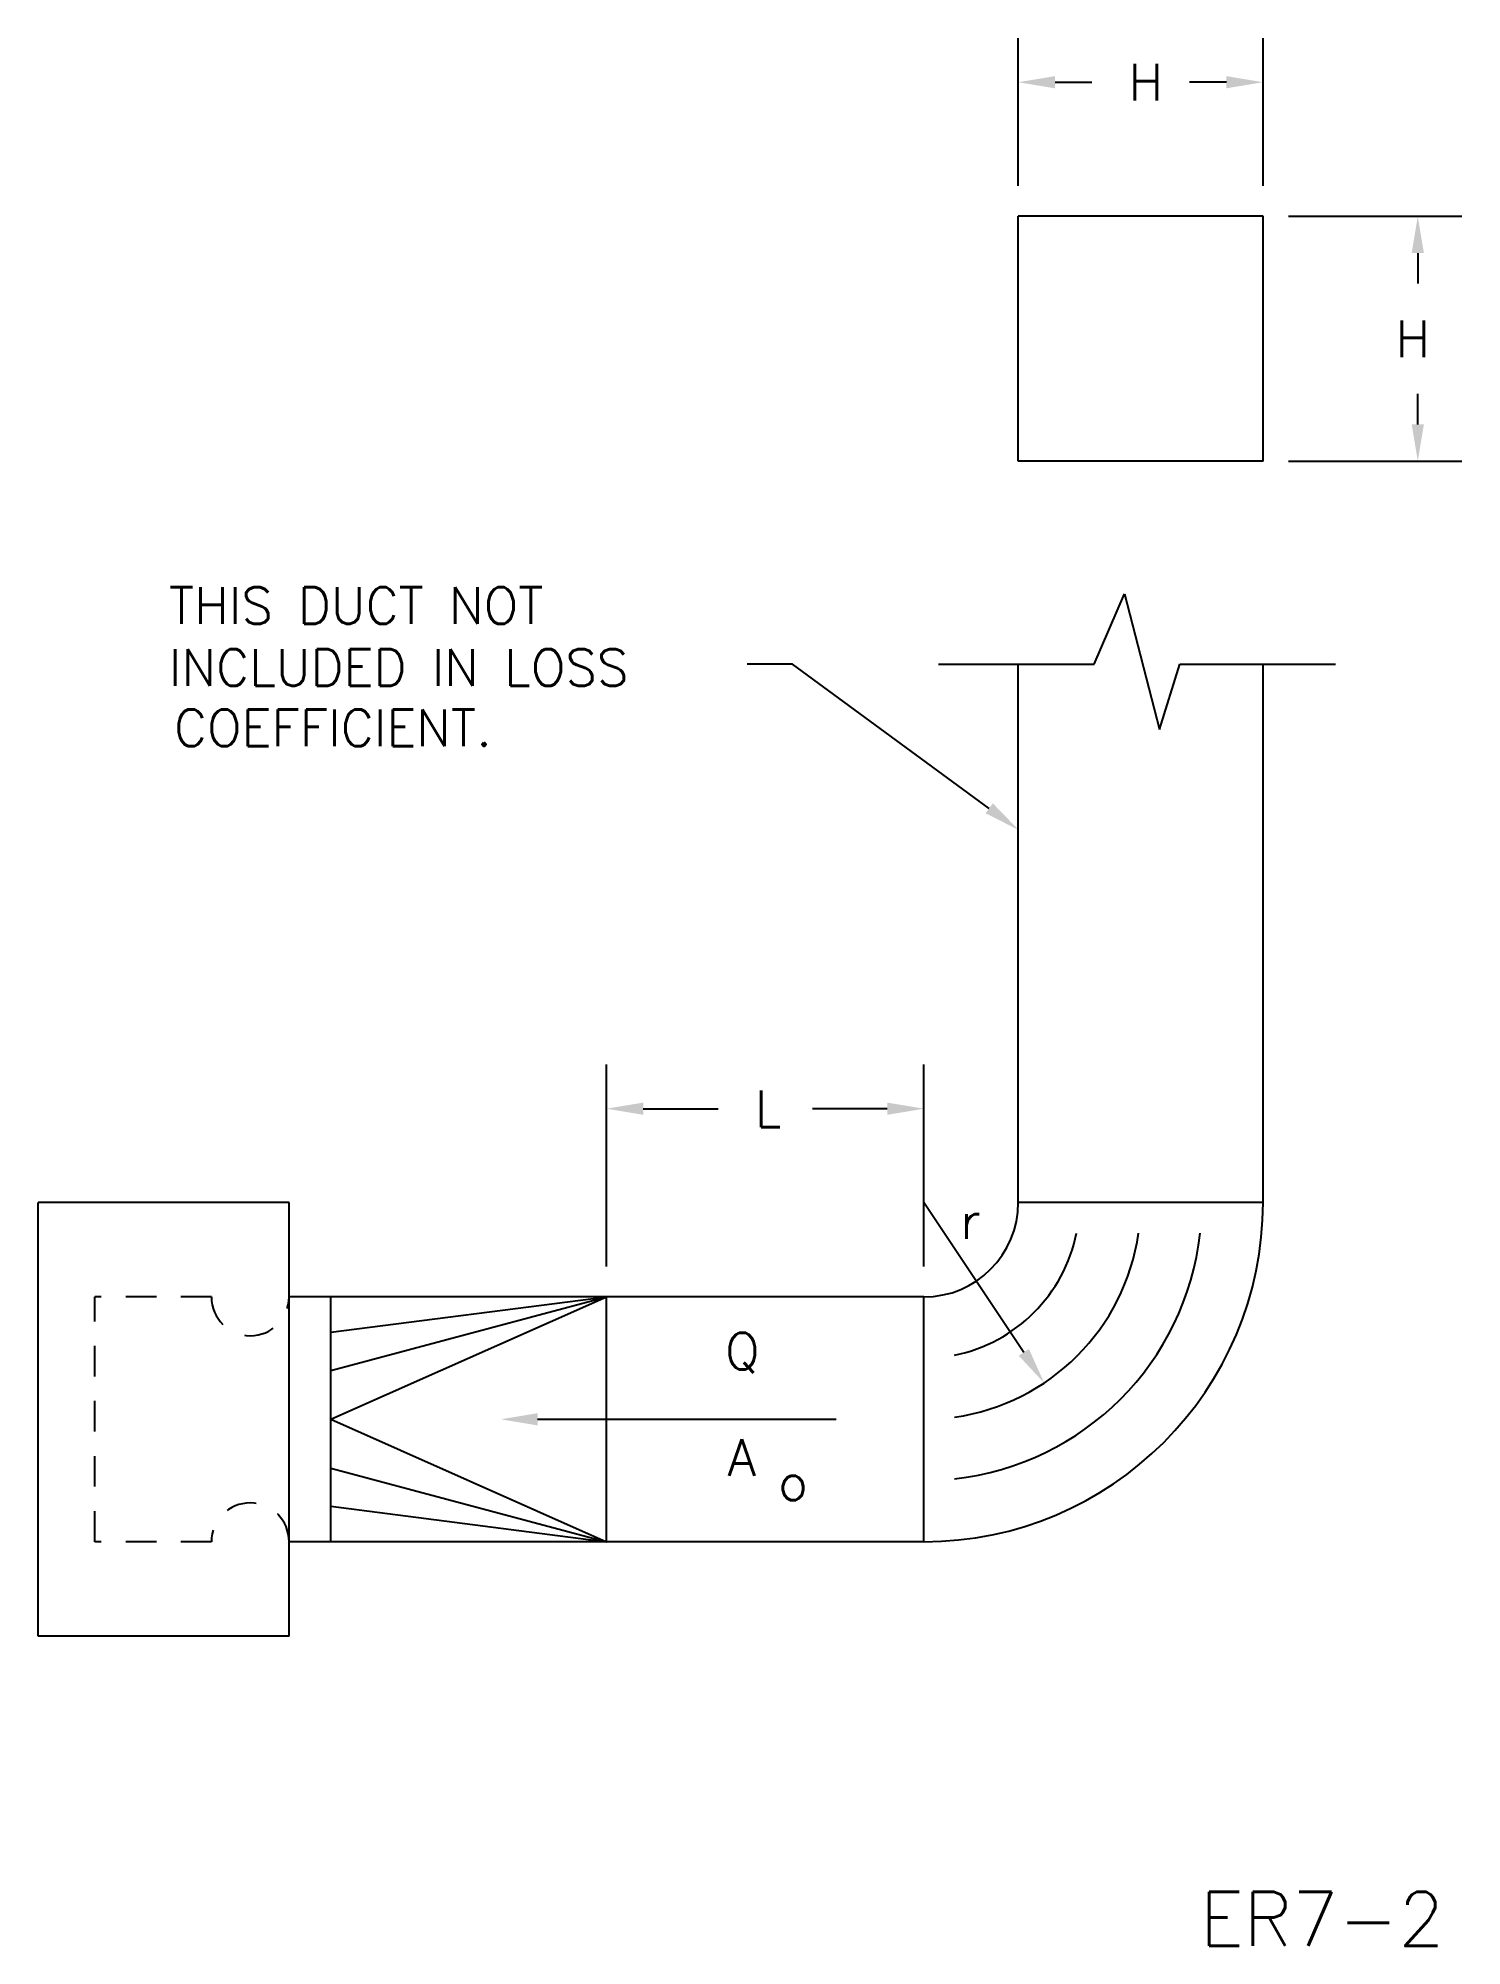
# Model space of a CAD drawing. Extents: x 2.85 to 8.66, y 0.4 to 8.19.
import ezdxf
from ezdxf.enums import TextEntityAlignment as Align

# ---------------------------------------------------------------- set-up
doc = ezdxf.new("R2010")
doc.units = 0
doc.header["$LTSCALE"] = 0.5
doc.header["$MEASUREMENT"] = 0
doc.linetypes.add('HIDDEN', pattern=[0.375, 0.25, -0.125])
doc.layers.get('0').update_dxf_attribs({"linetype": 'CONTINUOUS'})
doc.layers.add('NUMBER', color=7, linetype='CONTINUOUS')
doc.styles.add('ROMANS', font='romans')

msp = doc.modelspace()

# ---------------------------------------------------------------- linework, layer by layer
for p, q in [((6.8497, 7.5895), (6.8497, 8.1932)), ((7.8497, 7.5895), (7.8497, 8.1932)), ((6.9997, 8.0132), (7.1497, 8.0132)), ((7.6997, 8.0132), (7.5497, 8.0132)), ((7.8497, 7.4654), (6.8497, 7.4654)), ((6.8497, 6.4654), (6.8497, 7.4654)), ((7.8497, 6.4654), (7.8497, 7.4654)), ((7.9533, 7.4654), (8.6618, 7.4654)), ((8.4818, 7.3154), (8.4818, 7.1904)), ((8.4818, 6.6154), (8.4818, 6.7404)), ((7.8497, 6.4654), (6.8497, 6.4654)), ((7.9533, 6.4654), (8.6618, 6.4654)), ((7.16, 5.6359), (7.2833, 5.9233)), ((7.2833, 5.9233), (7.4271, 5.369)), ((5.9273, 5.6359), (5.7424, 5.6359)), ((6.7309, 5.047), (5.9273, 5.6359)), ((6.5231, 5.6359), (7.16, 5.6359)), ((6.8497, 3.4366), (6.8497, 5.6359)), ((7.4271, 5.369), (7.5093, 5.6359)), ((7.5093, 5.6359), (8.1462, 5.6359)), ((7.8497, 3.4366), (7.8497, 5.6359)), ((5.1674, 3.1753), (5.1674, 4)), ((6.4643, 3.1753), (6.4643, 4)), ((5.3174, 3.82), (5.623, 3.82)), ((6.3143, 3.82), (6.0087, 3.82)), ((2.8454, 1.6657), (2.8454, 3.4366)), ((3.8705, 3.4366), (2.8454, 3.4366)), ((3.8705, 1.6657), (3.8705, 3.4366)), ((6.8723, 2.8247), (6.4643, 3.4366)), ((7.8497, 3.4366), (6.8497, 3.4366)), ((6.4643, 3.0512), (3.8705, 3.0512)), ((4.0408, 2.0512), (4.0408, 3.0512)), ((4.0408, 2.5512), (5.1674, 3.0512)), ((4.0408, 2.7512), (5.1674, 3.0512)), ((4.0408, 2.9066), (5.1674, 3.0512)), ((5.1674, 2.0512), (5.1674, 3.0512)), ((6.4643, 2.0512), (6.4643, 3.0512)), ((4.0408, 2.5512), (5.1674, 2.0512)), ((4.8858, 2.5512), (6.1059, 2.5512)), ((4.0408, 2.3511), (5.1674, 2.0512)), ((4.0408, 2.1958), (5.1674, 2.0512)), ((6.4643, 2.0512), (3.8705, 2.0512)), ((3.8705, 1.6657), (2.8454, 1.6657))]:
    msp.add_line(p, q)
at = {"linetype": 'HIDDEN'}
for p, q in [((3.5533, 3.0512), (3.0776, 3.0512)), ((3.0776, 2.0512), (3.0776, 3.0512)), ((3.5533, 2.0512), (3.0776, 2.0512))]:
    msp.add_line(p, q, dxfattribs=at)
for radius, start, end in [(1.3854, 270, 0), (0.3854, 270, 0), (0.6354, 281.34478, 348.65522), (1.1354, 276.32045, 353.67955), (0.8854, 278.11567, 351.88433)]:
    msp.add_arc((6.4643, 3.4366), radius, start, end)
for centre, start, end in [((3.7119, 3.0512), 180, 0), ((3.7119, 2.0512), 0, 180)]:
    msp.add_arc(centre, 0.1586, start, end, dxfattribs=at)
for points in [[(6.9997, 7.9882), (6.9997, 8.0382), (6.8497, 8.0132)], [(7.6997, 7.9882), (7.6997, 8.0382), (7.8497, 8.0132)], [(8.5068, 7.3154), (8.4568, 7.3154), (8.4818, 7.4654)], [(8.5068, 6.6154), (8.4568, 6.6154), (8.4818, 6.4654)], [(6.7456, 5.0672), (6.7161, 5.0268), (6.8518, 4.9583)], [(5.3174, 3.795), (5.3174, 3.845), (5.1674, 3.82)], [(6.3143, 3.795), (6.3143, 3.845), (6.4643, 3.82)], [(6.8931, 2.8386), (6.8515, 2.8109), (6.9555, 2.6999)], [(4.8858, 2.5762), (4.8858, 2.5262), (4.7358, 2.5512)]]:
    msp.add_solid(points)

# ---------------------------------------------------------------- texts
at = {"style": 'ROMANS'}
for s, p in [('H', (7.2997, 7.9382)), ('H', (8.3908, 6.8904)), ('THIS DUCT NOT', (3.3797, 5.8001)), ('L', (5.773, 3.745)), ('r', (6.6125, 3.2888)), ('Q', (5.6516, 2.7548)), ('A', (5.6623, 2.3201)), ('o', (5.8686, 2.2205))]:
    msp.add_text(s, height=0.15, dxfattribs=at).set_placement(p)
for s, p in [('INCLUDED IN LOSS', (3.3797, 5.6975)), ('COEFFICIENT.', (3.4002, 5.4511))]:
    msp.add_text(s, height=0.15, dxfattribs=at).set_placement(p, align=Align.TOP_LEFT)
at = {"layer": 'NUMBER', "style": 'ROMANS'}
msp.add_text('ER7-2', height=0.22, dxfattribs=at).set_placement((7.5915, 0.4004))

doc.saveas('drawing.dxf')
